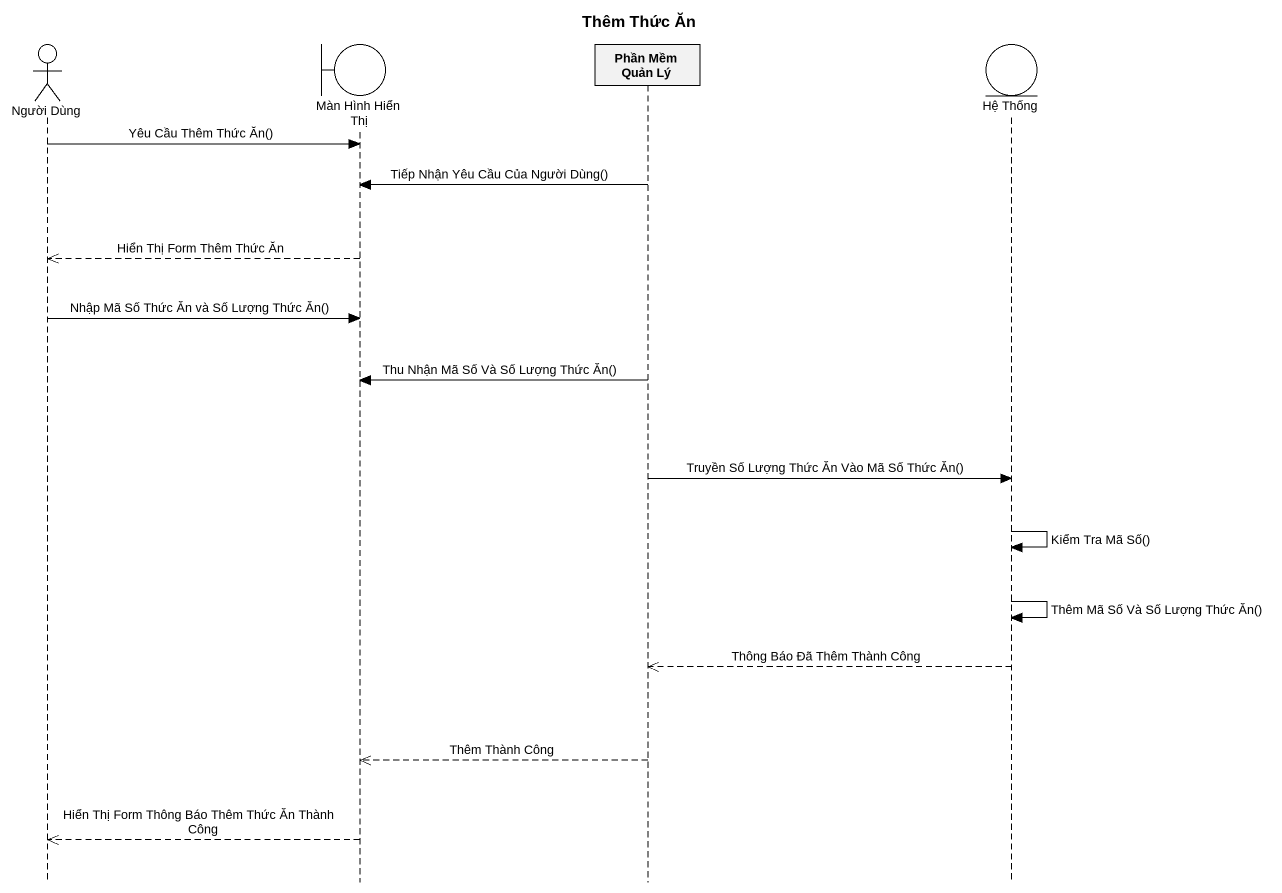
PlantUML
@startuml
title Thêm Thức Ăn
hide footbox
actor "Người Dùng" as Người_Dùng
boundary "Màn Hình Hiển Thị" as Màn_Hình_Hiển_Thị
participant "Phần Mềm Quản Lý" as Phần_Mềm_Quản_Lý
entity "Hệ Thống" as Hệ_Thống

Người_Dùng -> Màn_Hình_Hiển_Thị : Yêu Cầu Thêm Thức Ăn()
Phần_Mềm_Quản_Lý -> Màn_Hình_Hiển_Thị : Tiếp Nhận Yêu Cầu Của Người Dùng()
Màn_Hình_Hiển_Thị -->> Người_Dùng : Hiển Thị Form Thêm Thức Ăn
Người_Dùng -> Màn_Hình_Hiển_Thị : Nhập Mã Số Thức Ăn và Số Lượng Thức Ăn()
Phần_Mềm_Quản_Lý -> Màn_Hình_Hiển_Thị : Thu Nhận Mã Số Và Số Lượng Thức Ăn()
Phần_Mềm_Quản_Lý -> Hệ_Thống : Truyền Số Lượng Thức Ăn Vào Mã Số Thức Ăn()
Hệ_Thống -> Hệ_Thống : Kiểm Tra Mã Số()
Hệ_Thống -> Hệ_Thống : Thêm Mã Số Và Số Lượng Thức Ăn()
Hệ_Thống -->> Phần_Mềm_Quản_Lý : Thông Báo Đã Thêm Thành Công
Phần_Mềm_Quản_Lý -->> Màn_Hình_Hiển_Thị : Thêm Thành Công
Màn_Hình_Hiển_Thị -->> Người_Dùng : Hiển Thị Form Thông Báo Thêm Thức Ăn Thành Công
@enduml
